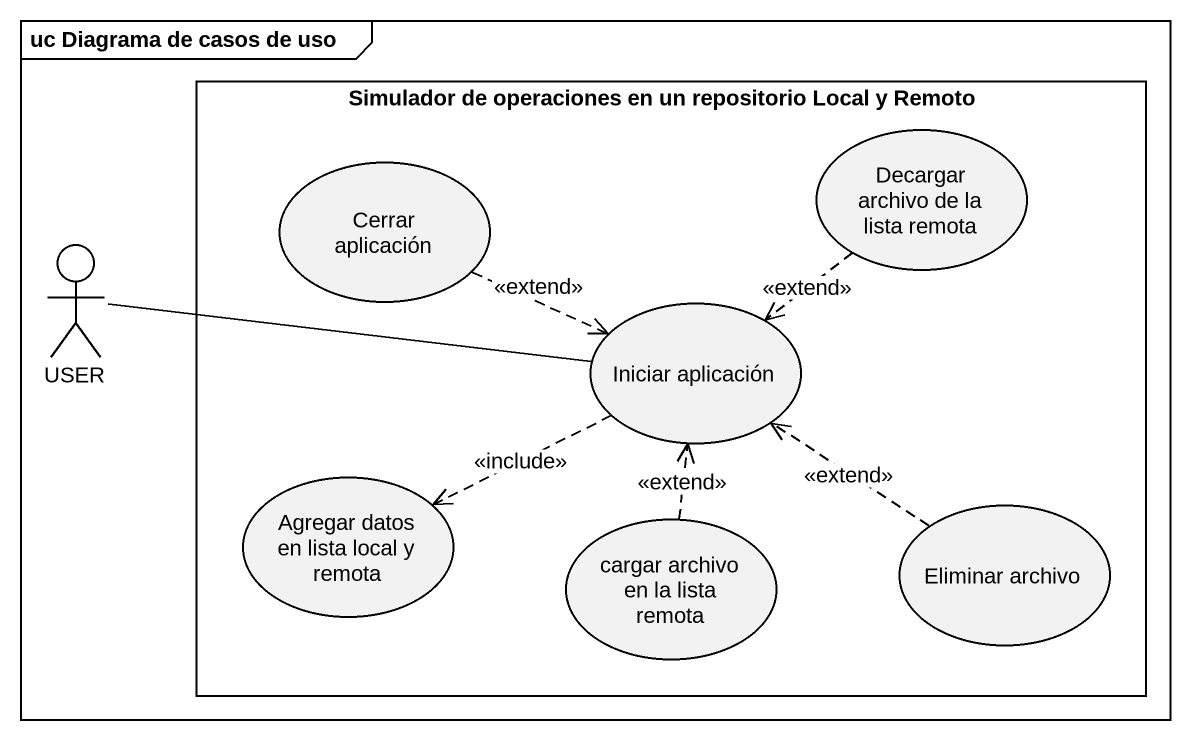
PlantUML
@startuml
mainframe uc Diagrama de casos de uso
rectangle "Simulador de operaciones en un repositorio Local y Remoto" as Simulador_de_operaciones_en {
  usecase "Cerrar aplicación" as Cerrar_aplicación
  usecase "Decargar archivo de la lista remota" as Decargar_archivo_de_la
  usecase "Iniciar aplicación" as Iniciar_aplicación
  usecase "Agregar datos en lista local y remota" as Agregar_datos_en_lista
  usecase "cargar archivo en la lista remota" as cargar_archivo_en_la_lista
  usecase "Eliminar archivo" as Eliminar_archivo
}
actor USER
Cerrar_aplicación .right.> Iniciar_aplicación : <<extend>>
Decargar_archivo_de_la ..> Iniciar_aplicación : <<extend>>
USER -right- Iniciar_aplicación
Iniciar_aplicación .left.> Agregar_datos_en_lista : <<include>>
cargar_archivo_en_la_lista .up.> Iniciar_aplicación : <<extend>>
Eliminar_archivo .up.> Iniciar_aplicación : <<extend>>
@enduml
